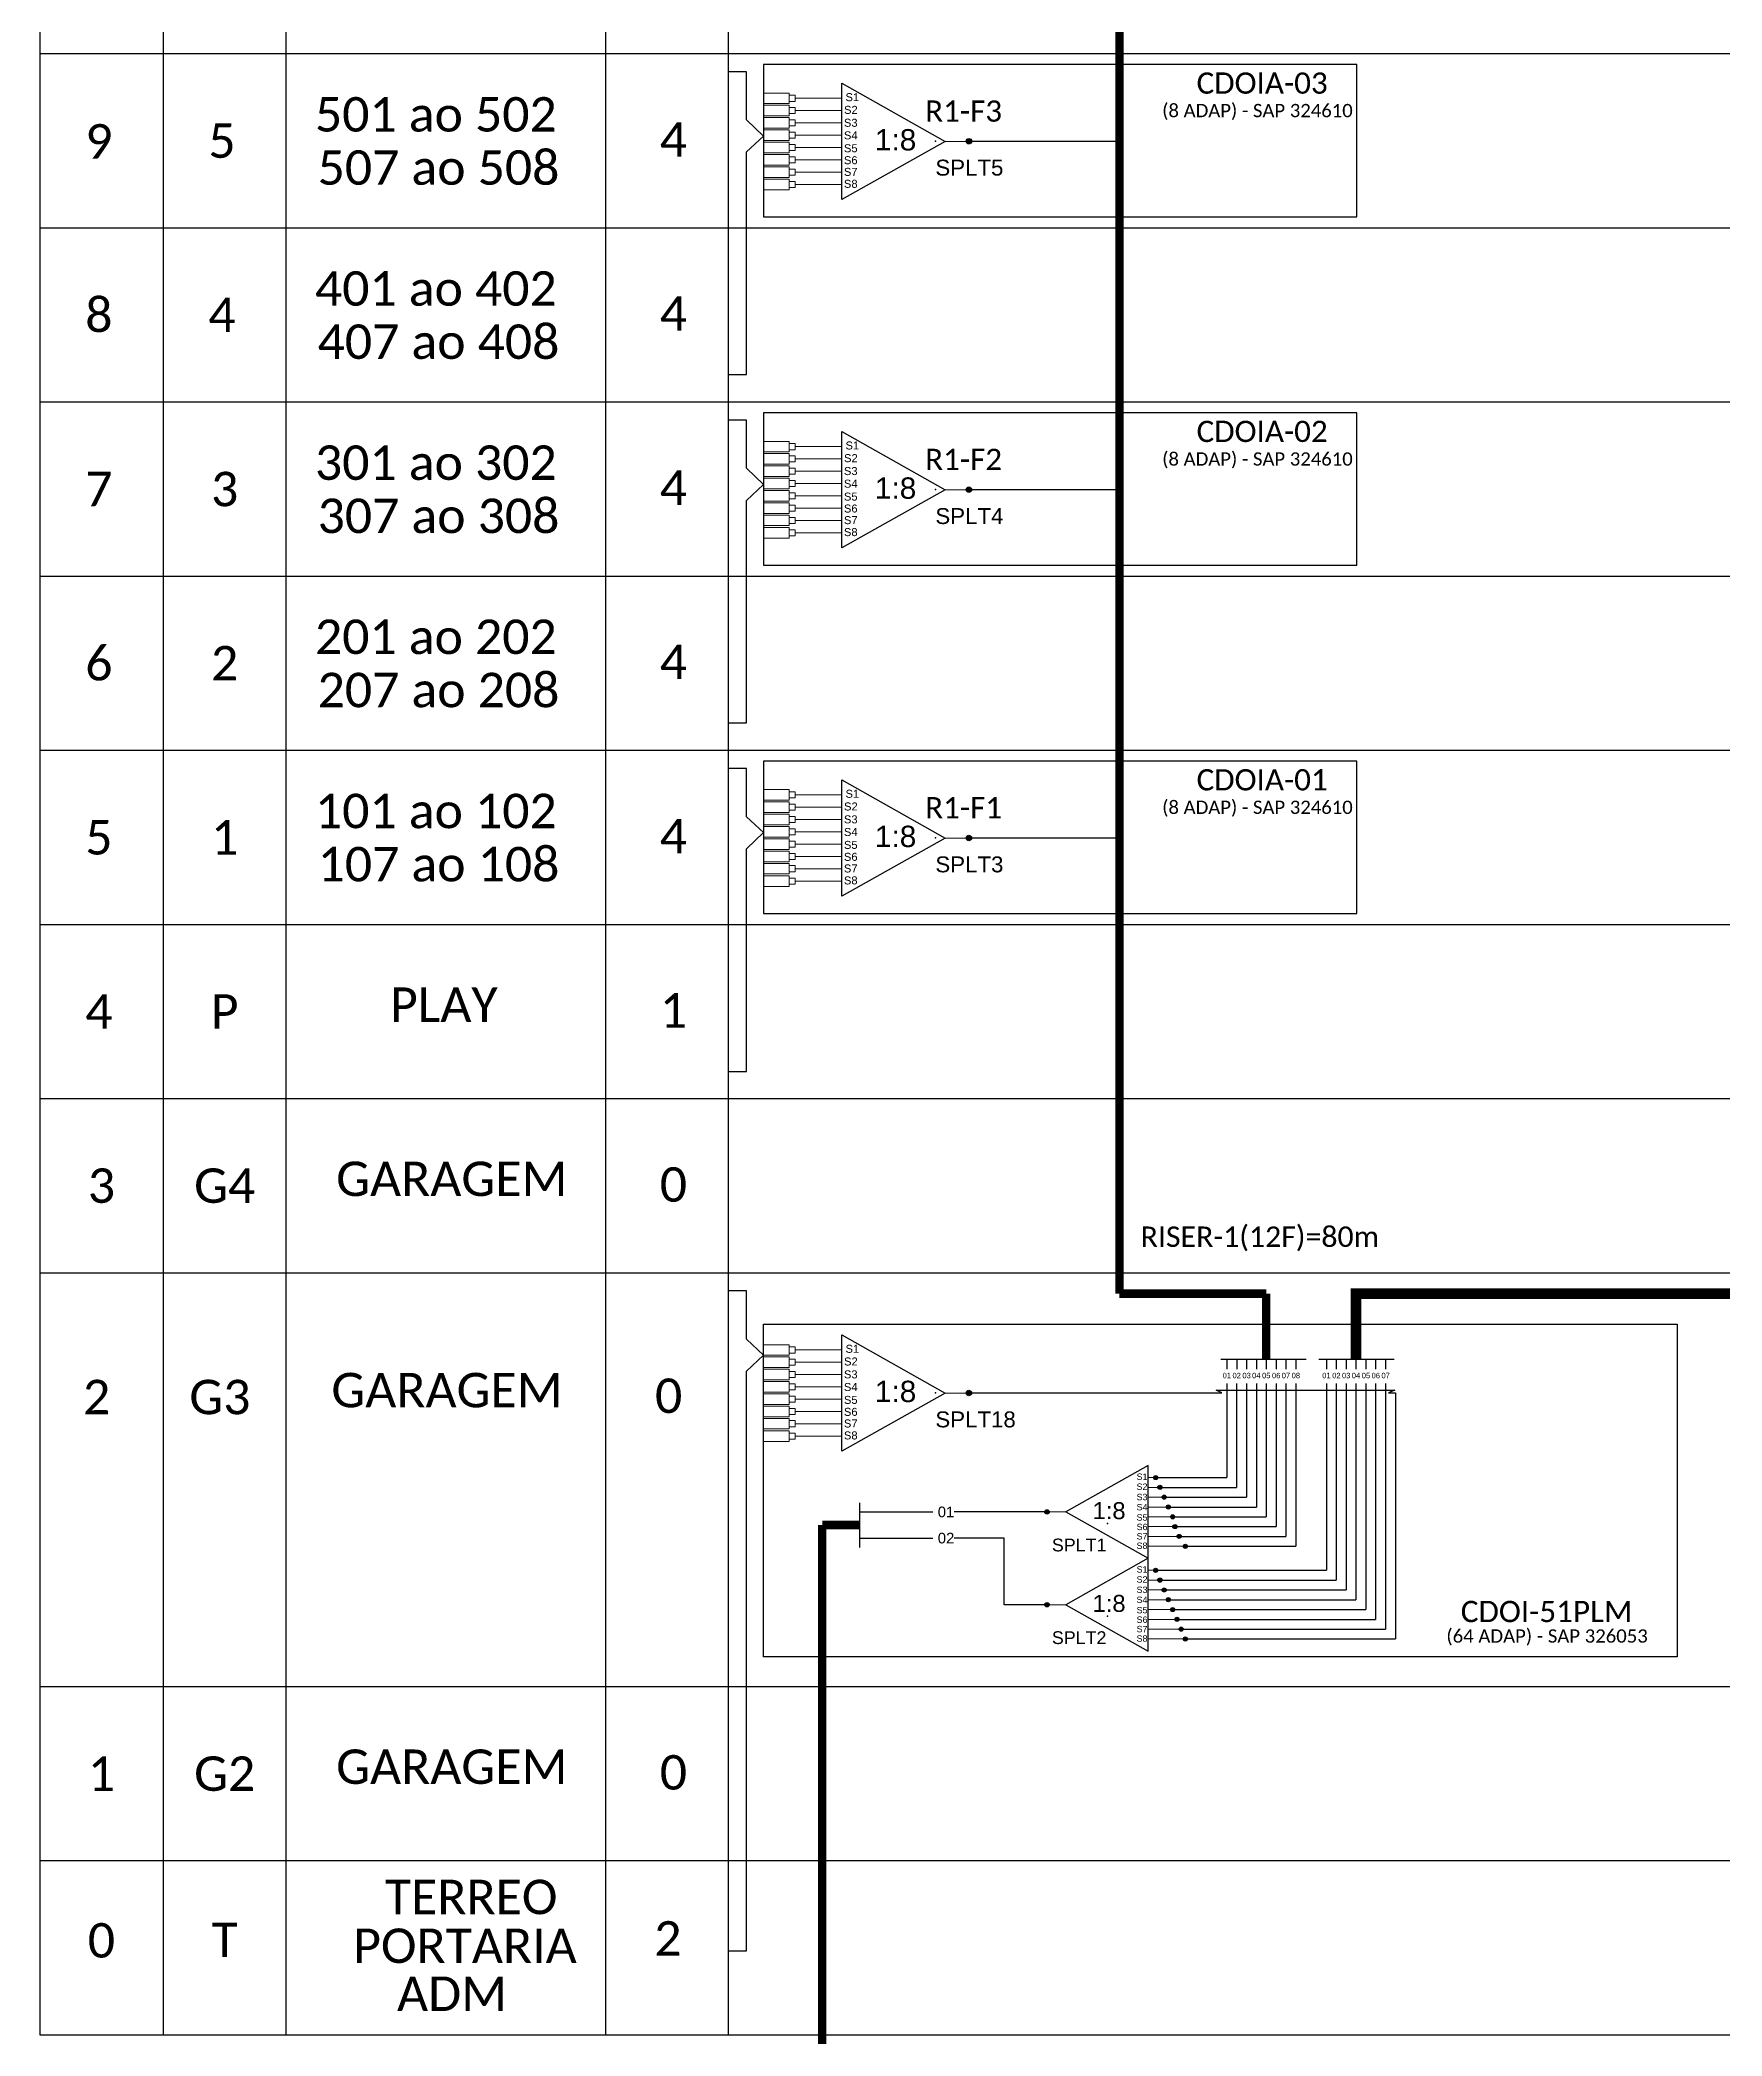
# Model space of a CAD drawing. Header units: millimetres. Extents: x 5083 to 6791, y 1460 to 2054.
# Drawn here: x 6424.1 to 6582.2, y 1554.3 to 1742 of the extents above; entities that cross this region are included whole.
import ezdxf
from ezdxf.enums import TextEntityAlignment as Align

# ---------------------------------------------------------------- set-up
doc = ezdxf.new("R2010")
doc.units = ezdxf.units.MM
doc.styles.add('ARIAL', font='arial.ttf')
doc.styles.add('WMF-Calibri0', font='calibri.ttf')

# ---------------------------------------------------------------- blocks, each defined once
blk = doc.blocks.new('SPLT_1-8_SC-APC_ESQ')
at = {"color": 3, "lineweight": 0}
for points in [[(2.41, -3.02), (0, -3.02)], [(2.41, -3.02), (2.41, -4)], [(2.99, -3.51), (7.37, -3.51)], [(2.41, -4), (0, -4)], [(2.41, -4.17), (0, -4.17)], [(2.41, -5.16), (0, -5.16)], [(2.41, -5.32), (0, -5.32)], [(2.41, -4.17), (2.41, -5.16)], [(2.41, -5.32), (2.41, -6.31)], [(7.37, -4.66), (2.99, -4.66)], [(2.41, -6.31), (0, -6.31)], [(2.41, -6.48), (0, -6.48)], [(2.41, -7.46), (0, -7.46)], [(2.41, -6.48), (2.41, -7.46)], [(7.37, -5.82), (2.99, -5.82)], [(7.37, -6.97), (2.99, -6.97)], [(2.41, -7.63), (0, -7.63)], [(2.41, -8.62), (0, -8.62)], [(2.41, -8.78), (0, -8.78)], [(2.41, -7.63), (2.41, -8.62)], [(2.41, -8.78), (2.41, -9.77)], [(7.37, -8.12), (2.99, -8.12)], [(7.37, -9.28), (2.99, -9.28)], [(2.41, -9.77), (0, -9.77)], [(2.41, -9.94), (0, -9.94)], [(2.41, -10.92), (0, -10.92)], [(2.41, -11.09), (0, -11.09)], [(2.41, -9.94), (2.41, -10.92)], [(2.41, -11.09), (2.41, -12.08)], [(7.37, -10.43), (2.99, -10.43)], [(2.41, -12.08), (0, -12.08)], [(7.37, -11.58), (2.99, -11.58)]]:
    blk.add_lwpolyline(points, dxfattribs=at)
for points in [[(2.99, -3.22), (2.41, -3.22), (2.41, -3.8), (2.99, -3.8)], [(2.99, -4.38), (2.41, -4.38), (2.41, -4.95), (2.99, -4.95)], [(2.99, -5.53), (2.41, -5.53), (2.41, -6.1), (2.99, -6.1)], [(2.99, -6.68), (2.41, -6.68), (2.41, -7.26), (2.99, -7.26)], [(2.99, -7.84), (2.41, -7.84), (2.41, -8.41), (2.99, -8.41)], [(2.99, -8.99), (2.41, -8.99), (2.41, -9.56), (2.99, -9.56)], [(2.99, -10.14), (2.41, -10.14), (2.41, -10.72), (2.99, -10.72)], [(2.99, -11.3), (2.41, -11.3), (2.41, -11.87), (2.99, -11.87)]]:
    blk.add_lwpolyline(points, close=True, dxfattribs=at)
at = {"color": 1}
blk.add_lwpolyline([(7.37, -2.1), (17.04, -7.55), (7.37, -13), (7.37, -2.1)], dxfattribs=at)
at = {"color": 1, "lineweight": 0}
blk.add_lwpolyline([(17.04, -7.55), (19.26, -7.55)], dxfattribs=at)
at = {"color": 1, "style": 'ARIAL'}
for s, height, p in [('S1', 0.75, (7.7, -3.78)), ('S3', 0.75, (7.55, -6.18)), ('S2', 0.75, (7.56, -4.97)), ('S4', 0.75, (7.55, -7.36)), ('1:8', 2, (10.45, -8.4)), ('S5', 0.75, (7.55, -8.57)), ('S6', 0.75, (7.55, -9.69)), ('S7', 0.75, (7.55, -10.78)), ('S8', 0.75, (7.55, -11.9))]:
    blk.add_text(s, height=height, dxfattribs=at).set_placement(p)
blk = doc.blocks.new('SPLITTER_')
blk.add_point((0, 0))
at = {"style": 'ARIAL', "flags": 4}
blk.add_attdef('SPLT', (0, -3.26), '', height=1.5, dxfattribs=at)

msp = doc.modelspace()

# ---------------------------------------------------------------- hatches: boundary and pattern name
h = msp.add_hatch(color=3)
h.dxf.hatch_style = 1
edge = h.paths.add_edge_path()
edge.add_arc((6511.43, 1732.44), 0.256, 0, 360)
h = msp.add_hatch(color=3)
h.dxf.hatch_style = 1
edge = h.paths.add_edge_path()
edge.add_arc((6511.43, 1699.69), 0.256, 0, 360)
h = msp.add_hatch(color=3)
h.dxf.hatch_style = 1
edge = h.paths.add_edge_path()
edge.add_arc((6511.43, 1666.95), 0.256, 0, 360)
h = msp.add_hatch(color=3)
h.dxf.hatch_style = 1
edge = h.paths.add_edge_path()
edge.add_arc((6511.43, 1614.78), 0.256, 0, 360)
h = msp.add_hatch(color=3)
h.dxf.hatch_style = 1
edge = h.paths.add_edge_path()
edge.add_arc((6528.98, 1606.83), 0.193, 0, 360)
h = msp.add_hatch(color=3)
h.dxf.hatch_style = 1
edge = h.paths.add_edge_path()
edge.add_arc((6529.38, 1605.91), 0.193, 0, 360)
h = msp.add_hatch(color=3)
h.dxf.hatch_style = 1
edge = h.paths.add_edge_path()
edge.add_arc((6529.78, 1604.99), 0.193, 0, 360)
h = msp.add_hatch(color=3)
h.dxf.hatch_style = 1
edge = h.paths.add_edge_path()
edge.add_arc((6518.77, 1603.6), 0.205, 0, 360)
h = msp.add_hatch(color=3)
h.dxf.hatch_style = 1
edge = h.paths.add_edge_path()
edge.add_arc((6518.77, 1603.6), 0.205, 0, 360)
h = msp.add_hatch(color=3)
h.dxf.hatch_style = 1
edge = h.paths.add_edge_path()
edge.add_arc((6530.18, 1604.06), 0.193, 0, 360)
h = msp.add_hatch(color=3)
h.dxf.hatch_style = 1
edge = h.paths.add_edge_path()
edge.add_arc((6530.58, 1603.14), 0.193, 0, 360)
h = msp.add_hatch(color=3)
h.dxf.hatch_style = 1
edge = h.paths.add_edge_path()
edge.add_arc((6530.58, 1603.14), 0.193, 0, 360)
h = msp.add_hatch(color=3)
h.dxf.hatch_style = 1
edge = h.paths.add_edge_path()
edge.add_arc((6530.79, 1602.22), 0.193, 0, 360)
h = msp.add_hatch(color=3)
h.dxf.hatch_style = 1
edge = h.paths.add_edge_path()
edge.add_arc((6530.79, 1602.22), 0.193, 0, 360)
h = msp.add_hatch(color=3)
h.dxf.hatch_style = 1
edge = h.paths.add_edge_path()
edge.add_arc((6531.19, 1601.3), 0.193, 0, 360)
h = msp.add_hatch(color=3)
h.dxf.hatch_style = 1
edge = h.paths.add_edge_path()
edge.add_arc((6531.19, 1601.3), 0.193, 0, 360)
h = msp.add_hatch(color=3)
h.dxf.hatch_style = 1
edge = h.paths.add_edge_path()
edge.add_arc((6531.78, 1600.37), 0.193, 0, 360)
h = msp.add_hatch(color=3)
h.dxf.hatch_style = 1
edge = h.paths.add_edge_path()
edge.add_arc((6531.78, 1600.37), 0.193, 0, 360)
h = msp.add_hatch(color=3)
h.dxf.hatch_style = 1
edge = h.paths.add_edge_path()
edge.add_arc((6528.98, 1598.11), 0.193, 0, 360)
h = msp.add_hatch(color=3)
h.dxf.hatch_style = 1
edge = h.paths.add_edge_path()
edge.add_arc((6529.38, 1597.19), 0.193, 0, 360)
h = msp.add_hatch(color=3)
h.dxf.hatch_style = 1
edge = h.paths.add_edge_path()
edge.add_arc((6518.77, 1594.88), 0.205, 0, 360)
h = msp.add_hatch(color=3)
h.dxf.hatch_style = 1
edge = h.paths.add_edge_path()
edge.add_arc((6518.77, 1594.88), 0.205, 0, 360)
h = msp.add_hatch(color=3)
h.dxf.hatch_style = 1
edge = h.paths.add_edge_path()
edge.add_arc((6529.78, 1596.27), 0.193, 0, 360)
h = msp.add_hatch(color=3)
h.dxf.hatch_style = 1
edge = h.paths.add_edge_path()
edge.add_arc((6530.18, 1595.35), 0.193, 0, 360)
h = msp.add_hatch(color=3)
h.dxf.hatch_style = 1
edge = h.paths.add_edge_path()
edge.add_arc((6530.58, 1594.42), 0.193, 0, 360)
h = msp.add_hatch(color=3)
h.dxf.hatch_style = 1
edge = h.paths.add_edge_path()
edge.add_arc((6530.98, 1593.5), 0.193, 0, 360)
h = msp.add_hatch(color=3)
h.dxf.hatch_style = 1
edge = h.paths.add_edge_path()
edge.add_arc((6531.38, 1592.58), 0.193, 0, 360)
h = msp.add_hatch(color=3)
h.dxf.hatch_style = 1
edge = h.paths.add_edge_path()
edge.add_arc((6531.78, 1591.66), 0.193, 0, 360)

# ---------------------------------------------------------------- linework, layer by layer
at = {"color": 1}
for p, q in [((6492.11, 1621.24), (6578.01, 1621.24)), ((6492.11, 1589.98), (6492.11, 1621.24)), ((6578.01, 1621.24), (6578.01, 1589.98)), ((6578.01, 1589.98), (6492.11, 1589.98))]:
    msp.add_line(p, q, dxfattribs=at)
at = {"color": 2}
for p, q in [((6514.73, 1594.88), (6514.73, 1601.14)), ((6518.77, 1594.88), (6514.73, 1594.88))]:
    msp.add_line(p, q, dxfattribs=at)
for points in [[(6424.12, 1890.71), (6424.12, 1554.45)], [(6447.26, 1554.45), (6447.26, 1890.71)], [(6488.85, 1554.45), (6488.85, 1890.71)], [(6435.69, 1886.78), (6435.69, 1554.45)], [(6477.28, 1882.49), (6477.28, 1554.45)], [(6424.12, 1740.68), (6701.45, 1740.68)], [(6424.12, 1724.31), (6701.45, 1724.31)], [(6424.12, 1707.94), (6701.45, 1707.94)], [(6424.12, 1691.57), (6701.45, 1691.57)], [(6424.12, 1675.2), (6701.45, 1675.2)], [(6424.12, 1658.82), (6701.45, 1658.82)], [(6424.12, 1642.45), (6701.45, 1642.45)], [(6424.12, 1626.08), (6701.45, 1626.08)], [(6424.12, 1587.19), (6701.45, 1587.19)], [(6424.12, 1570.82), (6701.45, 1570.82)], [(6424.12, 1554.45), (6701.45, 1554.45)]]:
    msp.add_lwpolyline(points)
at = {"color": 5, "const_width": 0.8}
for points in [[(6525.58, 1874.34), (6525.58, 1624.12)], [(6539.37, 1624.12), (6525.58, 1624.12)], [(6539.37, 1617.96), (6539.37, 1624.12)]]:
    msp.add_lwpolyline(points, dxfattribs=at)
at = {"color": 1}
for points in [[(6547.88, 1739.66), (6492.11, 1739.66), (6492.11, 1725.33), (6547.88, 1725.33)], [(6547.88, 1706.92), (6492.11, 1706.92), (6492.11, 1692.59), (6547.88, 1692.59)], [(6547.88, 1674.17), (6492.11, 1674.17), (6492.11, 1659.84), (6547.88, 1659.84)]]:
    msp.add_lwpolyline(points, close=True, dxfattribs=at)
at = {"color": 3}
for points in [[(6490.54, 1738.97), (6488.85, 1738.97)], [(6490.54, 1734.44), (6490.54, 1738.97)], [(6488.88, 1710.5), (6490.54, 1710.5), (6490.54, 1731.43), (6492.11, 1732.93), (6490.54, 1734.44)], [(6490.54, 1706.23), (6488.85, 1706.23)], [(6490.54, 1701.7), (6490.54, 1706.23)], [(6488.88, 1677.76), (6490.54, 1677.76), (6490.54, 1698.68), (6492.11, 1700.19), (6490.54, 1701.7)], [(6490.54, 1673.48), (6488.85, 1673.48)], [(6490.54, 1668.95), (6490.54, 1673.48)], [(6488.88, 1645.01), (6490.54, 1645.01), (6490.54, 1665.94), (6492.11, 1667.45), (6490.54, 1668.95)], [(6490.54, 1624.37), (6488.85, 1624.37)], [(6490.54, 1619.84), (6490.54, 1624.37)], [(6490.54, 1600.52), (6490.54, 1616.82), (6492.11, 1618.33), (6490.54, 1619.84)], [(6501.22, 1603.6), (6508.03, 1603.6), (6508.03, 1603.6)], [(6518.77, 1603.6), (6510.05, 1603.6)], [(6488.88, 1562.35), (6490.54, 1562.35), (6490.54, 1600.52)]]:
    msp.add_lwpolyline(points, dxfattribs=at)
at = {"color": 5}
for points in [[(6511.43, 1732.44), (6525.58, 1732.44)], [(6511.43, 1699.69), (6525.58, 1699.69)], [(6511.43, 1666.95), (6525.58, 1666.95)], [(6535.1, 1617.96), (6543.12, 1617.96)], [(6535.67, 1617.96), (6535.67, 1617.02)], [(6536.6, 1617.96), (6536.6, 1617.02)], [(6537.52, 1617.96), (6537.52, 1617.02)], [(6538.45, 1617.96), (6538.45, 1617.02)], [(6539.37, 1617.96), (6539.37, 1617.02)], [(6540.3, 1617.96), (6540.3, 1617.02)], [(6541.22, 1617.96), (6541.22, 1617.02)], [(6542.15, 1617.96), (6542.15, 1617.02)], [(6535.67, 1615.67), (6535.67, 1606.83)], [(6536.59, 1615.68), (6536.59, 1605.91)], [(6537.52, 1615.68), (6537.52, 1604.99)], [(6538.45, 1615.68), (6538.45, 1604.06)], [(6539.37, 1615.68), (6539.37, 1603.14)], [(6540.3, 1615.68), (6540.3, 1602.22)], [(6541.22, 1615.68), (6541.22, 1601.3)], [(6542.15, 1615.68), (6542.15, 1600.37)], [(6528.98, 1606.83), (6535.67, 1606.83)], [(6529.38, 1605.91), (6536.59, 1605.91)], [(6529.78, 1604.99), (6537.52, 1604.99)], [(6530.38, 1604.06), (6538.45, 1604.06)], [(6530.78, 1603.14), (6539.37, 1603.14)], [(6530.98, 1602.22), (6540.3, 1602.22)], [(6531.38, 1601.3), (6541.22, 1601.3)], [(6531.98, 1600.37), (6542.15, 1600.37)]]:
    msp.add_lwpolyline(points, dxfattribs=at)
at = {"color": 6, "const_width": 1}
msp.add_lwpolyline([(6547.81, 1617.96), (6547.81, 1624.12), (6624.54, 1624.12)], dxfattribs=at)
at = {"color": 6}
for points in [[(6544.33, 1617.96), (6551.39, 1617.96)], [(6545.03, 1617.96), (6545.03, 1617.02)], [(6545.96, 1617.96), (6545.96, 1617.02)], [(6546.89, 1617.96), (6546.89, 1617.02)], [(6547.81, 1617.96), (6547.81, 1617.02)], [(6548.74, 1617.96), (6548.74, 1617.02)], [(6549.66, 1617.96), (6549.66, 1617.02)], [(6550.59, 1617.96), (6550.59, 1617.02)], [(6545.03, 1615.68), (6545.03, 1598.11)], [(6545.96, 1615.68), (6545.96, 1597.19)], [(6546.88, 1615.68), (6546.88, 1596.27)], [(6547.81, 1615.68), (6547.81, 1595.35)], [(6548.74, 1615.68), (6548.74, 1594.42)], [(6549.66, 1615.68), (6549.66, 1593.5)], [(6550.59, 1615.68), (6550.59, 1592.58)], [(6511.43, 1614.78), (6535.2, 1614.78)], [(6535.2, 1614.78), (6534.66, 1615.05), (6551.46, 1615.05), (6550.86, 1614.78)], [(6550.86, 1614.78), (6551.51, 1614.78)], [(6551.51, 1614.78), (6551.51, 1591.66)], [(6528.98, 1598.11), (6545.03, 1598.11)], [(6529.38, 1597.19), (6545.96, 1597.19)], [(6529.78, 1596.27), (6546.88, 1596.27)], [(6530.38, 1595.35), (6547.81, 1595.35)], [(6530.78, 1594.42), (6548.74, 1594.42)], [(6530.98, 1593.5), (6549.66, 1593.5)], [(6531.38, 1592.58), (6550.59, 1592.58)], [(6531.78, 1591.66), (6551.51, 1591.66)]]:
    msp.add_lwpolyline(points, dxfattribs=at)
at = {"color": 1}
for points in [[(6528.28, 1607.96), (6520.55, 1603.6), (6528.28, 1599.24), (6528.28, 1607.96)], [(6501.18, 1600.27), (6501.18, 1604.47)], [(6528.28, 1599.24), (6520.55, 1594.88), (6528.28, 1590.52), (6528.28, 1599.24)]]:
    msp.add_lwpolyline(points, dxfattribs=at)
at = {"color": 7, "lineweight": 0}
for points in [[(6528.98, 1606.83), (6528.28, 1606.83)], [(6528.28, 1605.91), (6529.38, 1605.91)], [(6528.28, 1604.99), (6529.78, 1604.99)], [(6528.28, 1604.06), (6530.18, 1604.06)], [(6528.28, 1603.14), (6530.58, 1603.14)], [(6528.28, 1602.22), (6530.79, 1602.22)], [(6528.28, 1601.3), (6531.38, 1601.3)], [(6528.28, 1600.37), (6531.78, 1600.37)], [(6528.98, 1598.11), (6528.28, 1598.11)], [(6528.28, 1597.19), (6529.38, 1597.19)], [(6528.28, 1596.27), (6529.78, 1596.27)], [(6528.28, 1595.35), (6530.18, 1595.35)], [(6528.28, 1594.42), (6530.58, 1594.42)], [(6528.28, 1593.5), (6530.79, 1593.5)], [(6528.28, 1592.58), (6531.38, 1592.58)], [(6528.28, 1591.66), (6531.78, 1591.66)]]:
    msp.add_lwpolyline(points, dxfattribs=at)
at = {"color": 1, "const_width": 0.8}
for points in [[(6497.64, 1602.37), (6497.64, 1544.35)], [(6497.64, 1602.37), (6501.18, 1602.37)]]:
    msp.add_lwpolyline(points, dxfattribs=at)
at = {"color": 1, "lineweight": 0}
for points in [[(6520.55, 1603.6), (6518.77, 1603.6)], [(6520.55, 1594.88), (6518.77, 1594.88)]]:
    msp.add_lwpolyline(points, dxfattribs=at)
at = {"color": 2}
for points in [[(6501.22, 1601.14), (6508.03, 1601.14), (6508.03, 1601.14)], [(6514.73, 1601.14), (6510.05, 1601.14)]]:
    msp.add_lwpolyline(points, dxfattribs=at)
at = {"color": 3}
for centre, radius in [((6511.43, 1732.44), 0.256), ((6511.43, 1699.69), 0.256), ((6511.43, 1666.95), 0.256), ((6511.43, 1614.78), 0.256), ((6528.98, 1606.83), 0.193), ((6529.38, 1605.91), 0.193), ((6529.78, 1604.99), 0.193), ((6518.77, 1603.6), 0.205), ((6518.77, 1603.6), 0.205), ((6530.18, 1604.06), 0.193), ((6530.58, 1603.14), 0.193), ((6530.58, 1603.14), 0.193), ((6530.79, 1602.22), 0.193), ((6530.79, 1602.22), 0.193), ((6531.19, 1601.3), 0.193), ((6531.19, 1601.3), 0.193), ((6531.78, 1600.37), 0.193), ((6531.78, 1600.37), 0.193), ((6528.98, 1598.11), 0.193), ((6529.38, 1597.19), 0.193), ((6518.77, 1594.88), 0.205), ((6518.77, 1594.88), 0.205), ((6529.78, 1596.27), 0.193), ((6530.18, 1595.35), 0.193), ((6530.58, 1594.42), 0.193), ((6530.98, 1593.5), 0.193), ((6531.38, 1592.58), 0.193), ((6531.78, 1591.66), 0.193)]:
    msp.add_circle(centre, radius, dxfattribs=at)

# ---------------------------------------------------------------- block references
at = {"xscale": 1.00304931629671, "yscale": 1.00304931629671, "zscale": 1.003049316296697}
for p in [(6492.11, 1740), (6492.11, 1707.26), (6492.11, 1674.52), (6492.11, 1622.35)]:
    msp.add_blockref('SPLT_1-8_SC-APC_ESQ', p, dxfattribs=at)
ref = msp.add_blockref('SPLITTER_', (6508.28, 1732.46), dxfattribs=dict(xscale=0.9981570867266782, yscale=0.9981570867266782, zscale=0.998157086726621))
ref.add_attrib('SPLT', 'SPLT5', (6508.28, 1729.21), dxfattribs={"height": 1.497, "style": 'ARIAL'})
ref = msp.add_blockref('SPLITTER_', (6508.28, 1699.72), dxfattribs=dict(xscale=0.9981570867266782, yscale=0.9981570867266782, zscale=0.998157086726621))
ref.add_attrib('SPLT', 'SPLT4', (6508.28, 1696.46), dxfattribs={"height": 1.497, "style": 'ARIAL'})
ref = msp.add_blockref('SPLITTER_', (6508.28, 1666.97), dxfattribs=dict(xscale=0.9981570867266782, yscale=0.9981570867266782, zscale=0.998157086726621))
ref.add_attrib('SPLT', 'SPLT3', (6508.28, 1663.72), dxfattribs={"height": 1.497, "style": 'ARIAL'})
ref = msp.add_blockref('SPLITTER_', (6508.28, 1614.8), dxfattribs=dict(xscale=0.9981570867266782, yscale=0.9981570867266782, zscale=0.998157086726621))
ref.add_attrib('SPLT', 'SPLT18', (6508.28, 1611.55), dxfattribs={"height": 1.497, "style": 'ARIAL'})
ref = msp.add_blockref('SPLITTER_', (6524.45, 1602.5), dxfattribs=dict(xscale=-0.8000000000001818, yscale=0.8000000000001818, zscale=0.8))
ref.add_attrib('SPLT', 'SPLT1', (6519.23, 1599.89), dxfattribs={"height": 1.2, "style": 'ARIAL'})
ref = msp.add_blockref('SPLITTER_', (6524.45, 1593.79), dxfattribs=dict(xscale=-0.8000000000001818, yscale=0.8000000000001818, zscale=0.8))
ref.add_attrib('SPLT', 'SPLT2', (6519.23, 1591.18), dxfattribs={"height": 1.2, "style": 'ARIAL'})

# ---------------------------------------------------------------- texts
at = {"color": 1}
for s, height, style, p in [('CDOIA-03', 1.996, 'WMF-Calibri0', (6532.83, 1736.91)), ('CDOIA-02', 1.996, 'WMF-Calibri0', (6532.83, 1704.17)), ('CDOIA-01', 1.996, 'WMF-Calibri0', (6532.83, 1671.42)), ('S1', 0.6, 'ARIAL', (6527.19, 1606.61)), ('S2', 0.6, 'ARIAL', (6527.19, 1605.67)), ('1:8', 1.6, 'ARIAL', (6523.05, 1602.92)), ('S3', 0.6, 'ARIAL', (6527.19, 1604.7)), ('S4', 0.6, 'ARIAL', (6527.19, 1603.75)), ('S5', 0.6, 'ARIAL', (6527.19, 1602.78)), ('S6', 0.6, 'ARIAL', (6527.19, 1601.89)), ('S7', 0.6, 'ARIAL', (6527.19, 1601.01)), ('S8', 0.6, 'ARIAL', (6527.19, 1600.12)), ('S1', 0.6, 'ARIAL', (6527.19, 1597.9)), ('S2', 0.6, 'ARIAL', (6527.19, 1596.95)), ('1:8', 1.6, 'ARIAL', (6523.05, 1594.2)), ('S3', 0.6, 'ARIAL', (6527.19, 1595.98)), ('S4', 0.6, 'ARIAL', (6527.19, 1595.04)), ('CDOI-51PLM', 2, 'WMF-Calibri0', (6557.66, 1593.24)), ('S5', 0.6, 'ARIAL', (6527.19, 1594.07)), ('S6', 0.6, 'ARIAL', (6527.19, 1593.17)), ('S7', 0.6, 'ARIAL', (6527.19, 1592.29)), ('S8', 0.6, 'ARIAL', (6527.19, 1591.4))]:
    msp.add_text(s, height=height, dxfattribs=dict(at, style=style)).set_placement(p)
at = {"color": 7, "style": 'WMF-Calibri0'}
for s, p in [('501 ao 502', (6449.97, 1733.35)), ('507 ao 508', (6450.22, 1728.35)), ('401 ao 402', (6449.97, 1716.98)), ('407 ao 408', (6450.22, 1711.98)), ('301 ao 302', (6449.97, 1700.61)), ('307 ao 308', (6450.22, 1695.61)), ('201 ao 202', (6449.97, 1684.24)), ('207 ao 208', (6450.22, 1679.24)), ('101 ao 102', (6449.97, 1667.87)), ('107 ao 108', (6450.22, 1662.87)), ('PLAY', (6457.02, 1649.66)), ('GARAGEM', (6451.96, 1633.29)), ('GARAGEM', (6451.51, 1613.43)), ('GARAGEM', (6451.96, 1578.03)), ('TERREO', (6456.54, 1565.79)), ('PORTARIA', (6453.56, 1561.2)), ('ADM', (6457.68, 1556.69))]:
    msp.add_text(s, height=3.24, dxfattribs=at).set_placement(p)
at = {"color": 5, "style": 'WMF-Calibri0'}
for s, height, p in [('R1-F3', 1.996, (6507.32, 1734.28)), ('R1-F2', 1.996, (6507.32, 1701.54)), ('R1-F1', 1.996, (6507.32, 1668.8)), ('RISER-1(12F)=80m', 1.92, (6527.57, 1628.51))]:
    msp.add_text(s, height=height, dxfattribs=at).set_placement(p)
at = {"color": 1, "style": 'WMF-Calibri0'}
for s, height, p in [('(8 ADAP) - SAP 324610', 1.2477, (6538.55, 1734.7)), ('(8 ADAP) - SAP 324610', 1.2477, (6538.55, 1701.95)), ('(8 ADAP) - SAP 324610', 1.2477, (6538.55, 1669.21)), ('(64 ADAP) - SAP 326053', 1.25, (6565.77, 1591.31))]:
    msp.add_text(s, height=height, dxfattribs=at).set_placement(p, align=Align.CENTER)
at = {"style": 'ARIAL'}
for s, height, p in [('01', 0.51, (6535.67, 1616.42)), ('02', 0.51, (6536.6, 1616.42)), ('03', 0.51, (6537.53, 1616.42)), ('04', 0.51, (6538.44, 1616.42)), ('05', 0.51, (6539.38, 1616.42)), ('06', 0.51, (6540.31, 1616.42)), ('07', 0.51, (6541.23, 1616.42)), ('08', 0.51, (6542.16, 1616.42)), ('01', 0.51, (6545.03, 1616.42)), ('02', 0.51, (6545.97, 1616.42)), ('03', 0.51, (6546.89, 1616.42)), ('04', 0.51, (6547.81, 1616.42)), ('05', 0.51, (6548.75, 1616.42)), ('06', 0.51, (6549.67, 1616.42)), ('07', 0.51, (6550.6, 1616.42)), ('01', 1, (6509.28, 1603.6)), ('02', 1, (6509.28, 1601.14))]:
    msp.add_text(s, height=height, dxfattribs=at).set_placement(p, align=Align.MIDDLE_CENTER)
at = {"color": 7, "style": 'WMF-Calibri0'}
for tag, flags, p in [('9', 4, (6429.66, 1732.43)), ('5', 4, (6441.23, 1732.5)), ('4', 4, (6483.66, 1732.61)), ('8', 4, (6429.66, 1716.13)), ('4', 4, (6441.23, 1716.13)), ('4', 4, (6483.66, 1716.24)), ('7', 4, (6429.66, 1699.75)), ('3', 4, (6441.48, 1699.75)), ('4', 4, (6483.66, 1699.87)), ('6', 4, (6429.66, 1683.38)), ('2', 4, (6441.48, 1683.38)), ('4', 4, (6483.66, 1683.5)), ('5', 4, (6429.66, 1667.01)), ('1', 4, (6441.48, 1667.01)), ('4', 4, (6483.66, 1667.12)), ('4', 4, (6429.66, 1650.64)), ('P', 4, (6441.48, 1650.64)), ('1', 4, (6483.66, 1650.75)), ('3', 4, (6429.9, 1634.27)), ('G4', 4, (6441.48, 1634.27)), ('0', 4, (6483.66, 1634.38)), ('2', 4, (6429.45, 1614.4)), ('G3', 4, (6441.03, 1614.4)), ('0', 4, (6483.21, 1614.52)), ('1', 4, (6429.9, 1579)), ('G2', 4, (6441.48, 1579)), ('0', 4, (6483.66, 1579.12)), ('0', 4, (6429.9, 1563.33)), ('T', 12, (6441.48, 1563.37)), ('2', 4, (6483.14, 1563.51))]:
    msp.add_attdef(tag, text='XX', height=3.24, dxfattribs=dict(at, flags=flags)).set_placement(p, align=Align.MIDDLE_CENTER)

doc.saveas('drawing.dxf')
